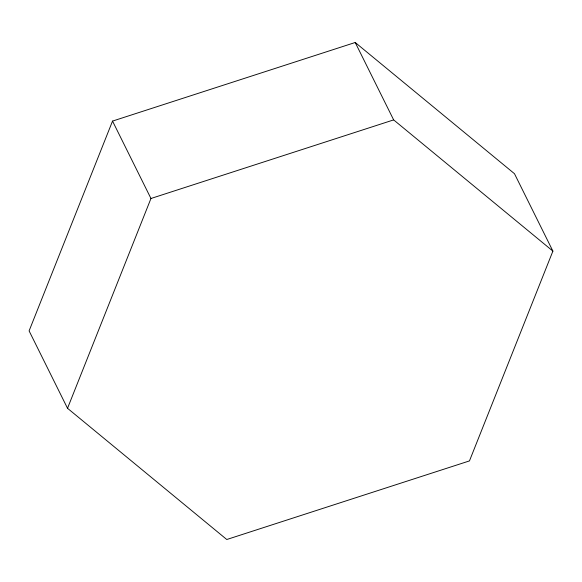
<?xml version="1.0" encoding="UTF-8"?>
<svg xmlns="http://www.w3.org/2000/svg" width="582" height="582" viewBox="0 0 582 582"><rect width="100%" height="100%" fill="white"/><g stroke="black" fill="none" stroke-linecap="round" stroke-linejoin="round"><path stroke-width="0.87" d="M112.537 121.085L29.1 330.896L67.527 408.295L226.776 539.507L469.463 460.915L552.9 251.104L514.473 173.705L355.224 42.493L112.537 121.085L150.956 198.491L67.527 408.295M150.956 198.491L393.65 119.899L552.9 251.104M355.224 42.493L393.65 119.899"/></g></svg>
